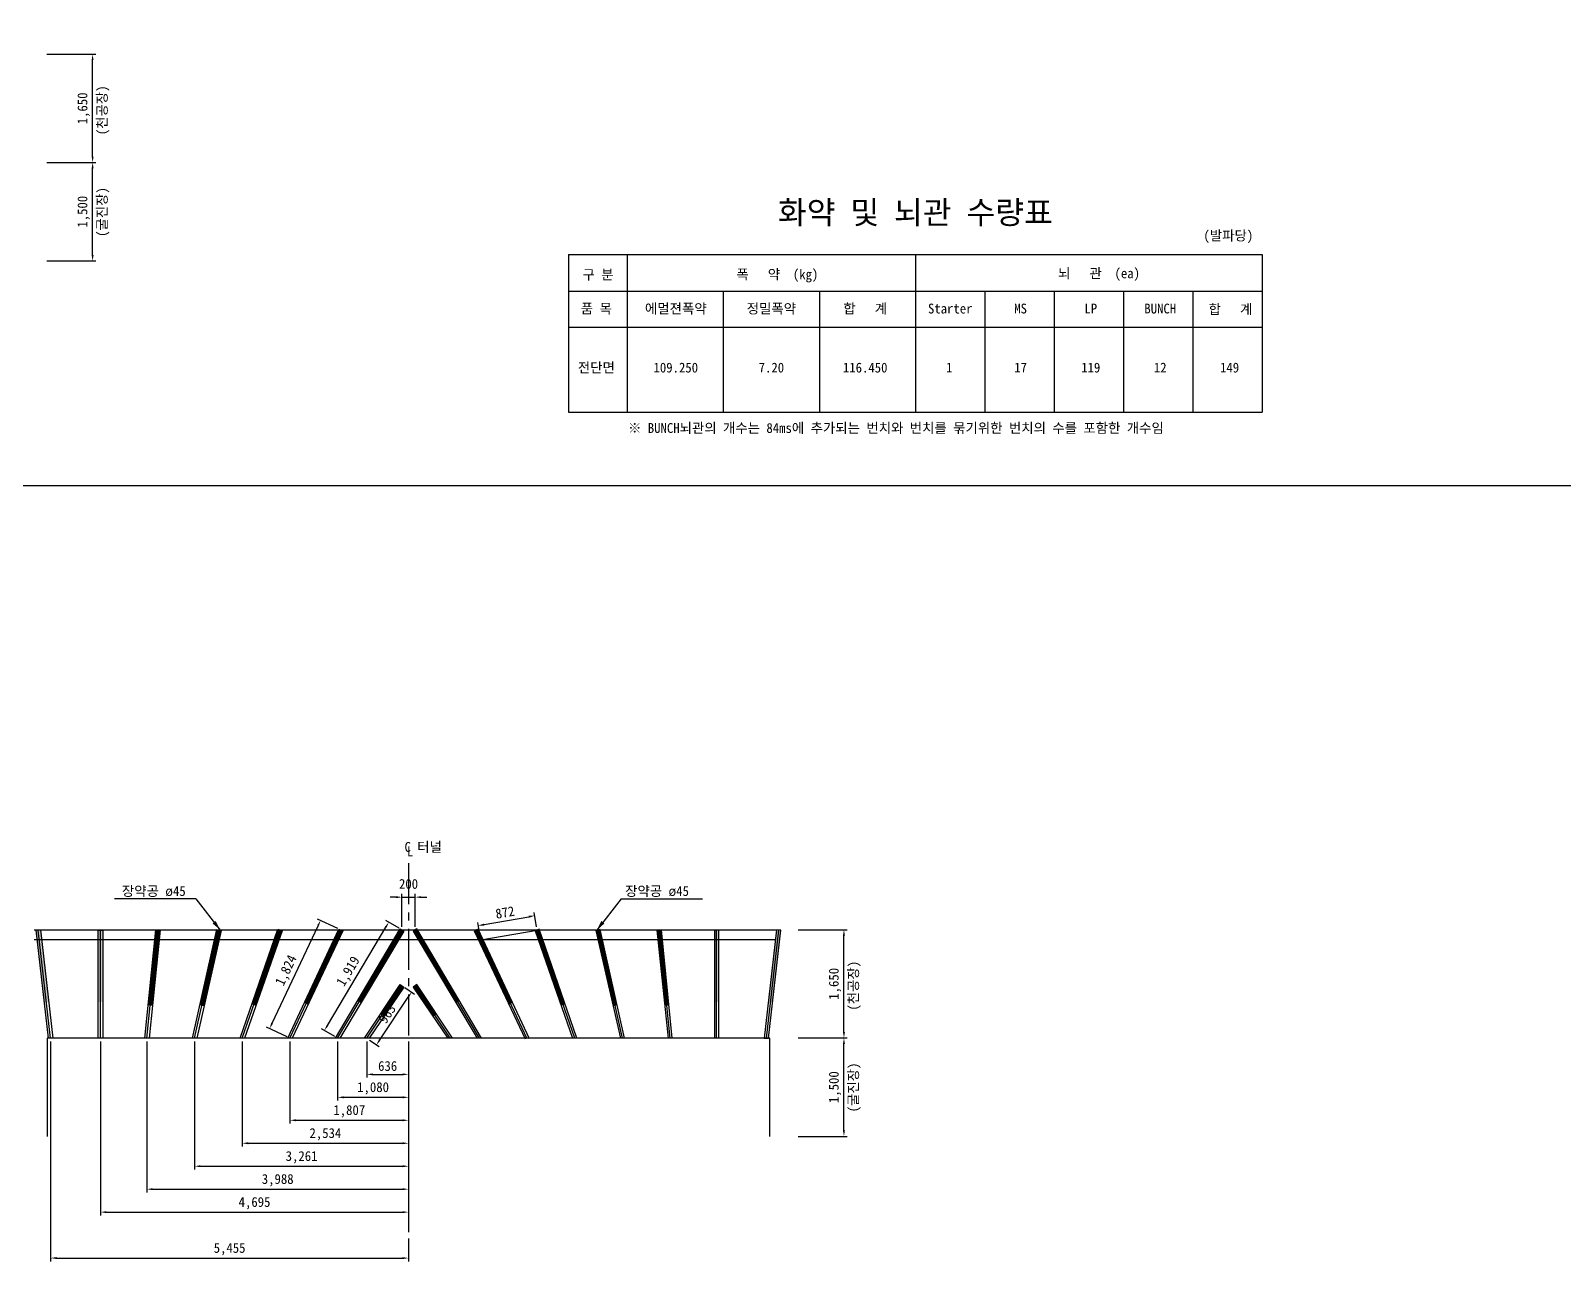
# Model space of a CAD drawing. Header units: millimetres. Extents: x -38550 to 41050, y -8927 to 31237.
# Drawn here: x -22907 to 454, y -8927 to 9831 of the extents above; entities that cross this region are included whole.
import ezdxf
from ezdxf.enums import TextEntityAlignment as Align

# ---------------------------------------------------------------- set-up
doc = ezdxf.new("R2010")
doc.units = ezdxf.units.MM
doc.header["$LTSCALE"] = 500
doc.header["$PDMODE"] = 1
doc.linetypes.add('A-CENTR01', pattern=[2, 1.25, -0.25, 0.25, -0.25])
for name, color, linetype in [('CS-BLST', 4, 'Continuous'), ('CS-BLST-PATT', 1, 'Continuous'), ('CS-BLST-TEX3', 3, 'Continuous'), ('CS-CNTL', 1, 'A-CENTR01'), ('CS-DIML', 1, 'Continuous'), ('CS-DIMS', 1, 'Continuous'), ('CS-EXCV', 3, 'E-DIGLN01'), ('CS-LEAT', 3, 'Continuous'), ('CS-MISC', 2, 'Continuous'), ('CS-TABL-LIN1', 4, 'Continuous'), ('CS-TABL-LIN2', 1, 'Continuous'), ('CS-TABL-TEX1', 6, 'Continuous'), ('CS-TABL-TEX2', 3, 'Continuous'), ('CS-TEX1', 6, 'Continuous'), ('CS-TEXT', 3, 'Continuous'), ('CX-PAPR', 2, 'Continuous')]:
    doc.layers.add(name, color=color, linetype=linetype)
doc.styles.get("Standard").update_dxf_attribs({"font": ''})
doc.styles.add('굴림체', font='')
doc.styles.get('Standard').set_extended_font_data('GulimChe')
doc.styles.get('굴림체').set_extended_font_data('GulimChe')
doc.linetypes.add('E-DIGLN01', pattern='A,0.9,-0.2,[19,kscals.shx,S=0.1,R=180,X=0,Y=0],0.9', length=2)
doc.dimstyles.new('DIM01-50', dxfattribs={"dimscale": 50, "dimtxt": 3, "dimasz": 1.8, "dimexe": 1, "dimexo": 1, "dimgap": 1, "dimtad": 1, "dimdec": 0, "dimzin": 9, "dimdsep": 46, "dimlunit": 6, "dimtxsty": '굴림체', "dimcen": 2.5, "dimclrt": 3, "dimadec": 4, "dimazin": 0, "dimtfac": 1, "dimtdec": 0, "dimtmove": 2, "dimatfit": 3, "dimfxl": 1, "dimtolj": 1, "dimtzin": 0, "dimarcsym": 0})

# ---------------------------------------------------------------- blocks, each defined once
blk = doc.blocks.new('*D66')
at = {"layer": 'CS-DIMS', "color": 0, "lineweight": -2, "transparency": 16777216}
for p, q in [((-11211, -3872), (-10461, -3872)), ((-10511, -5432), (-10511, -3962)), ((-11211, -5522), (-10461, -5522))]:
    blk.add_line(p, q, dxfattribs=at)
at = {"layer": 'CS-DIMS', "color": 0, "transparency": 16777216}
for points in [[(-10526, -3962), (-10496, -3962), (-10511, -3872)], [(-10526, -5432), (-10496, -5432), (-10511, -5522)]]:
    blk.add_solid(points, dxfattribs=at)
at = {"layer": 'Defpoints', "color": 0, "transparency": 16777216}
for p in [(-11261, -3872), (-10511, -3872), (-11261, -5522)]:
    blk.add_point(p, dxfattribs=at)
at = {"layer": 'CS-DIMS', "color": 3, "transparency": 16777216, "insert": (-10647, -4697), "char_height": 150, "attachment_point": 5, "rotation": 90, "style": '굴림체'}
blk.add_mtext('\\A1;1,650', dxfattribs=at)
blk = doc.blocks.new('*D67')
at = {"layer": 'CS-DIMS', "color": 0, "lineweight": -2, "transparency": 16777216}
for p, q in [((-17783, -5577), (-17783, -6127)), ((-17148, -5577), (-17148, -6127)), ((-17693, -6077), (-17238, -6077))]:
    blk.add_line(p, q, dxfattribs=at)
at = {"layer": 'CS-DIMS', "color": 0, "transparency": 16777216}
for points in [[(-17693, -6062), (-17693, -6092), (-17783, -6077)], [(-17238, -6062), (-17238, -6092), (-17148, -6077)]]:
    blk.add_solid(points, dxfattribs=at)
at = {"layer": 'Defpoints', "color": 0, "transparency": 16777216}
for p in [(-17783, -5527), (-17148, -5527), (-17148, -6077)]:
    blk.add_point(p, dxfattribs=at)
at = {"layer": 'CS-DIMS', "color": 3, "transparency": 16777216, "insert": (-17466, -5950), "char_height": 150, "attachment_point": 5, "style": '굴림체'}
blk.add_mtext('\\A1;636', dxfattribs=at)
blk = doc.blocks.new('*D68')
at = {"layer": 'CS-DIMS', "color": 0, "lineweight": -2, "transparency": 16777216}
for p, q in [((-18228, -5577), (-18228, -6477)), ((-17148, -6127), (-17148, -6477)), ((-18138, -6427), (-17238, -6427))]:
    blk.add_line(p, q, dxfattribs=at)
at = {"layer": 'CS-DIMS', "color": 0, "transparency": 16777216}
for points in [[(-18138, -6412), (-18138, -6442), (-18228, -6427)], [(-17238, -6412), (-17238, -6442), (-17148, -6427)]]:
    blk.add_solid(points, dxfattribs=at)
at = {"layer": 'Defpoints', "color": 0, "transparency": 16777216}
for p in [(-18228, -5527), (-17148, -6077), (-17148, -6427)]:
    blk.add_point(p, dxfattribs=at)
at = {"layer": 'CS-DIMS', "color": 3, "transparency": 16777216, "insert": (-17688, -6291), "char_height": 150, "attachment_point": 5, "style": '굴림체'}
blk.add_mtext('\\A1;1,080', dxfattribs=at)
blk = doc.blocks.new('*D69')
at = {"layer": 'CS-DIMS', "color": 0, "lineweight": -2, "transparency": 16777216}
for p, q in [((-18955, -5577), (-18955, -6827)), ((-17148, -6477), (-17148, -6827)), ((-18865, -6777), (-17238, -6777))]:
    blk.add_line(p, q, dxfattribs=at)
at = {"layer": 'CS-DIMS', "color": 0, "transparency": 16777216}
for points in [[(-18865, -6762), (-18865, -6792), (-18955, -6777)], [(-17238, -6762), (-17238, -6792), (-17148, -6777)]]:
    blk.add_solid(points, dxfattribs=at)
at = {"layer": 'Defpoints', "color": 0, "transparency": 16777216}
for p in [(-18955, -5527), (-17148, -6427), (-17148, -6777)]:
    blk.add_point(p, dxfattribs=at)
at = {"layer": 'CS-DIMS', "color": 3, "transparency": 16777216, "insert": (-18051, -6641), "char_height": 150, "attachment_point": 5, "style": '굴림체'}
blk.add_mtext('\\A1;1,807', dxfattribs=at)
blk = doc.blocks.new('*D70')
at = {"layer": 'CS-DIMS', "color": 0, "lineweight": -2, "transparency": 16777216}
for p, q in [((-19682, -5577), (-19682, -7177)), ((-17148, -6827), (-17148, -7177)), ((-19592, -7127), (-17238, -7127))]:
    blk.add_line(p, q, dxfattribs=at)
at = {"layer": 'CS-DIMS', "color": 0, "transparency": 16777216}
for points in [[(-19592, -7112), (-19592, -7142), (-19682, -7127)], [(-17238, -7112), (-17238, -7142), (-17148, -7127)]]:
    blk.add_solid(points, dxfattribs=at)
at = {"layer": 'Defpoints', "color": 0, "transparency": 16777216}
for p in [(-19682, -5527), (-17148, -6777), (-17148, -7127)]:
    blk.add_point(p, dxfattribs=at)
at = {"layer": 'CS-DIMS', "color": 3, "transparency": 16777216, "insert": (-18415, -6991), "char_height": 150, "attachment_point": 5, "style": '굴림체'}
blk.add_mtext('\\A1;2,534', dxfattribs=at)
blk = doc.blocks.new('*D71')
at = {"layer": 'CS-DIMS', "color": 0, "lineweight": -2, "transparency": 16777216}
for p, q in [((-20409, -5577), (-20409, -7527)), ((-17148, -7177), (-17148, -7527)), ((-20319, -7477), (-17238, -7477))]:
    blk.add_line(p, q, dxfattribs=at)
at = {"layer": 'CS-DIMS', "color": 0, "transparency": 16777216}
for points in [[(-20319, -7462), (-20319, -7492), (-20409, -7477)], [(-17238, -7462), (-17238, -7492), (-17148, -7477)]]:
    blk.add_solid(points, dxfattribs=at)
at = {"layer": 'Defpoints', "color": 0, "transparency": 16777216}
for p in [(-20409, -5527), (-17148, -7127), (-17148, -7477)]:
    blk.add_point(p, dxfattribs=at)
at = {"layer": 'CS-DIMS', "color": 3, "transparency": 16777216, "insert": (-18778, -7341), "char_height": 150, "attachment_point": 5, "style": '굴림체'}
blk.add_mtext('\\A1;3,261', dxfattribs=at)
blk = doc.blocks.new('*D72')
at = {"layer": 'CS-DIMS', "color": 0, "lineweight": -2, "transparency": 16777216}
for p, q in [((-21136, -5577), (-21136, -7877)), ((-17148, -7527), (-17148, -7877)), ((-21046, -7827), (-17238, -7827))]:
    blk.add_line(p, q, dxfattribs=at)
at = {"layer": 'CS-DIMS', "color": 0, "transparency": 16777216}
for points in [[(-21046, -7812), (-21046, -7842), (-21136, -7827)], [(-17238, -7812), (-17238, -7842), (-17148, -7827)]]:
    blk.add_solid(points, dxfattribs=at)
at = {"layer": 'Defpoints', "color": 0, "transparency": 16777216}
for p in [(-21136, -5527), (-17148, -7477), (-17148, -7827)]:
    blk.add_point(p, dxfattribs=at)
at = {"layer": 'CS-DIMS', "color": 3, "transparency": 16777216, "insert": (-19142, -7691), "char_height": 150, "attachment_point": 5, "style": '굴림체'}
blk.add_mtext('\\A1;3,988', dxfattribs=at)
blk = doc.blocks.new('*D73')
at = {"layer": 'CS-DIMS', "color": 0, "lineweight": -2, "transparency": 16777216}
for p, q in [((-21843, -5577), (-21843, -8227)), ((-17148, -7877), (-17148, -8227)), ((-21753, -8177), (-17238, -8177))]:
    blk.add_line(p, q, dxfattribs=at)
at = {"layer": 'CS-DIMS', "color": 0, "transparency": 16777216}
for points in [[(-21753, -8162), (-21753, -8192), (-21843, -8177)], [(-17238, -8162), (-17238, -8192), (-17148, -8177)]]:
    blk.add_solid(points, dxfattribs=at)
at = {"layer": 'Defpoints', "color": 0, "transparency": 16777216}
for p in [(-21843, -5527), (-17148, -7827), (-17148, -8177)]:
    blk.add_point(p, dxfattribs=at)
at = {"layer": 'CS-DIMS', "color": 3, "transparency": 16777216, "insert": (-19495, -8041), "char_height": 150, "attachment_point": 5, "style": '굴림체'}
blk.add_mtext('\\A1;4,695', dxfattribs=at)
blk = doc.blocks.new('*D74')
at = {"layer": 'CS-DIMS', "color": 0, "lineweight": -2, "transparency": 16777216}
for p, q in [((-22603, -5577), (-22603, -8927)), ((-17148, -8577), (-17148, -8927)), ((-22513, -8877), (-17238, -8877))]:
    blk.add_line(p, q, dxfattribs=at)
at = {"layer": 'CS-DIMS', "color": 0, "transparency": 16777216}
for points in [[(-22513, -8862), (-22513, -8892), (-22603, -8877)], [(-17238, -8862), (-17238, -8892), (-17148, -8877)]]:
    blk.add_solid(points, dxfattribs=at)
at = {"layer": 'Defpoints', "color": 0, "transparency": 16777216}
for p in [(-22603, -5527), (-17148, -8527), (-17148, -8877)]:
    blk.add_point(p, dxfattribs=at)
at = {"layer": 'CS-DIMS', "color": 3, "transparency": 16777216, "insert": (-19875, -8741), "char_height": 150, "attachment_point": 5, "style": '굴림체'}
blk.add_mtext('\\A1;5,455', dxfattribs=at)
blk = doc.blocks.new('*D75')
at = {"layer": 'CS-DIMS', "color": 0, "lineweight": -2, "transparency": 16777216}
for p, q in [((-11211, -5522), (-10461, -5522)), ((-10511, -6932), (-10511, -5612)), ((-11211, -7022), (-10461, -7022))]:
    blk.add_line(p, q, dxfattribs=at)
at = {"layer": 'CS-DIMS', "color": 0, "transparency": 16777216}
for points in [[(-10526, -5612), (-10496, -5612), (-10511, -5522)], [(-10526, -6932), (-10496, -6932), (-10511, -7022)]]:
    blk.add_solid(points, dxfattribs=at)
at = {"layer": 'Defpoints', "color": 0, "transparency": 16777216}
for p in [(-11261, -5522), (-10511, -5522), (-11261, -7022)]:
    blk.add_point(p, dxfattribs=at)
at = {"layer": 'CS-DIMS', "color": 3, "transparency": 16777216, "insert": (-10647, -6272), "char_height": 150, "attachment_point": 5, "rotation": 90, "style": '굴림체'}
blk.add_mtext('\\A1;1,500', dxfattribs=at)
blk = doc.blocks.new('*D76')
at = {"layer": 'CS-DIMS', "color": 0, "lineweight": -2, "transparency": 16777216}
for p, q in [((-17338, -3376), (-17428, -3376)), ((-17248, -3827), (-17248, -3326)), ((-17248, -3376), (-17048, -3376)), ((-17048, -3827), (-17048, -3326)), ((-16958, -3376), (-16868, -3376))]:
    blk.add_line(p, q, dxfattribs=at)
at = {"layer": 'CS-DIMS', "color": 0, "transparency": 16777216}
for points in [[(-17338, -3361), (-17338, -3391), (-17248, -3376)], [(-16958, -3361), (-16958, -3391), (-17048, -3376)]]:
    blk.add_solid(points, dxfattribs=at)
at = {"layer": 'Defpoints', "color": 0, "transparency": 16777216}
for p in [(-17048, -3376), (-17248, -3877), (-17048, -3877)]:
    blk.add_point(p, dxfattribs=at)
at = {"layer": 'CS-DIMS', "color": 3, "transparency": 16777216, "insert": (-17148, -3175), "char_height": 150, "attachment_point": 5, "style": '굴림체'}
blk.add_mtext('\\A1;200', dxfattribs=at)
blk = doc.blocks.new('*D77')
at = {"layer": 'CS-MISC', "color": 0, "lineweight": -2, "transparency": 16777216}
for p, q in [((-17587, -5550), (-17151, -4900)), ((-17206, -4755), (-17059, -4853)), ((-17742, -5555), (-17595, -5653))]:
    blk.add_line(p, q, dxfattribs=at)
at = {"layer": 'CS-MISC', "color": 0, "transparency": 16777216}
for points in [[(-17164, -4892), (-17139, -4908), (-17101, -4825)], [(-17599, -5542), (-17574, -5559), (-17637, -5625)]]:
    blk.add_solid(points, dxfattribs=at)
at = {"layer": 'Defpoints', "color": 0, "transparency": 16777216}
for p in [(-17248, -4727), (-17101, -4825), (-17783, -5527)]:
    blk.add_point(p, dxfattribs=at)
at = {"layer": 'CS-MISC', "color": 3, "transparency": 16777216, "insert": (-17474, -5155), "char_height": 150, "attachment_point": 5, "rotation": 56.1995, "style": '굴림체'}
blk.add_mtext('\\A1;963', dxfattribs=at)
blk = doc.blocks.new('*D78')
at = {"layer": 'CS-MISC', "color": 0, "lineweight": -2, "transparency": 16777216}
for p, q in [((-17291, -3851), (-17492, -3732)), ((-18383, -5330), (-17495, -3835)), ((-18271, -5501), (-18472, -5382))]:
    blk.add_line(p, q, dxfattribs=at)
at = {"layer": 'CS-MISC', "color": 0, "transparency": 16777216}
for points in [[(-17508, -3827), (-17482, -3842), (-17449, -3757)], [(-18396, -5322), (-18370, -5338), (-18429, -5407)]]:
    blk.add_solid(points, dxfattribs=at)
at = {"layer": 'Defpoints', "color": 0, "transparency": 16777216}
for p in [(-17449, -3757), (-17248, -3877), (-18228, -5527)]:
    blk.add_point(p, dxfattribs=at)
at = {"layer": 'CS-MISC', "color": 3, "transparency": 16777216, "insert": (-18056, -4513), "char_height": 150, "attachment_point": 5, "rotation": 59.2912, "style": '굴림체'}
blk.add_mtext('\\A1;1,919', dxfattribs=at)
blk = doc.blocks.new('*D79')
at = {"layer": 'CS-MISC', "color": 0, "lineweight": -2, "transparency": 16777216}
for p, q in [((-18223, -3856), (-18534, -3709)), ((-19228, -5299), (-18527, -3812)), ((-19000, -5506), (-19311, -5359))]:
    blk.add_line(p, q, dxfattribs=at)
at = {"layer": 'CS-MISC', "color": 0, "transparency": 16777216}
for points in [[(-18541, -3806), (-18514, -3818), (-18489, -3730)], [(-19241, -5293), (-19214, -5305), (-19266, -5380)]]:
    blk.add_solid(points, dxfattribs=at)
at = {"layer": 'Defpoints', "color": 0, "transparency": 16777216}
for p in [(-18489, -3730), (-18178, -3877), (-18955, -5527)]:
    blk.add_point(p, dxfattribs=at)
at = {"layer": 'CS-MISC', "color": 3, "transparency": 16777216, "insert": (-19001, -4497), "char_height": 150, "attachment_point": 5, "rotation": 64.7797, "style": '굴림체'}
blk.add_mtext('\\A1;1,824', dxfattribs=at)
blk = doc.blocks.new('*D80')
at = {"layer": 'CS-MISC', "color": 0, "lineweight": -2, "transparency": 16777216}
for p, q in [((-15996, -3794), (-15315, -3675)), ((-15197, -3828), (-15235, -3610)), ((-16056, -3978), (-16094, -3760))]:
    blk.add_line(p, q, dxfattribs=at)
at = {"layer": 'CS-MISC', "color": 0, "transparency": 16777216}
for points in [[(-15318, -3660), (-15312, -3690), (-15226, -3659)], [(-15999, -3779), (-15994, -3809), (-16085, -3809)]]:
    blk.add_solid(points, dxfattribs=at)
at = {"layer": 'Defpoints', "color": 0, "transparency": 16777216}
for p in [(-15226, -3659), (-15188, -3877), (-16047, -4027)]:
    blk.add_point(p, dxfattribs=at)
at = {"layer": 'CS-MISC', "color": 3, "transparency": 16777216, "insert": (-15678, -3609), "char_height": 150, "attachment_point": 5, "rotation": 9.9068, "style": '굴림체'}
blk.add_mtext('\\A1;872', dxfattribs=at)
blk = doc.blocks.new('*D107')
at = {"layer": 'CS-DIMS', "color": 0, "lineweight": -2, "transparency": 16777216}
for p, q in [((-22663, 9471), (-21913, 9471)), ((-21963, 7911), (-21963, 9381)), ((-22663, 7821), (-21913, 7821))]:
    blk.add_line(p, q, dxfattribs=at)
at = {"layer": 'CS-DIMS', "color": 0, "transparency": 16777216}
for points in [[(-21978, 9381), (-21948, 9381), (-21963, 9471)], [(-21978, 7911), (-21948, 7911), (-21963, 7821)]]:
    blk.add_solid(points, dxfattribs=at)
at = {"layer": 'Defpoints', "color": 0, "transparency": 16777216}
for p in [(-22713, 9471), (-21963, 9471), (-22713, 7821)]:
    blk.add_point(p, dxfattribs=at)
at = {"layer": 'CS-DIMS', "color": 3, "transparency": 16777216, "insert": (-22099, 8646), "char_height": 150, "attachment_point": 5, "rotation": 90, "style": '굴림체'}
blk.add_mtext('\\A1;1,650', dxfattribs=at)
blk = doc.blocks.new('*D116')
at = {"layer": 'CS-DIMS', "color": 0, "lineweight": -2, "transparency": 16777216}
for p, q in [((-22663, 7821), (-21913, 7821)), ((-21963, 6411), (-21963, 7731)), ((-22663, 6321), (-21913, 6321))]:
    blk.add_line(p, q, dxfattribs=at)
at = {"layer": 'CS-DIMS', "color": 0, "transparency": 16777216}
for points in [[(-21978, 7731), (-21948, 7731), (-21963, 7821)], [(-21978, 6411), (-21948, 6411), (-21963, 6321)]]:
    blk.add_solid(points, dxfattribs=at)
at = {"layer": 'Defpoints', "color": 0, "transparency": 16777216}
for p in [(-22713, 7821), (-21963, 7821), (-22713, 6321)]:
    blk.add_point(p, dxfattribs=at)
at = {"layer": 'CS-DIMS', "color": 3, "transparency": 16777216, "insert": (-22099, 7071), "char_height": 150, "attachment_point": 5, "rotation": 90, "style": '굴림체'}
blk.add_mtext('\\A1;1,500', dxfattribs=at)

msp = doc.modelspace()

# ---------------------------------------------------------------- linework, layer by layer
at = {"layer": 'CS-BLST'}
for p, q in [((-22602.9, -5526.8), (-22790.9, -3876.8)), ((-21842.8, -5526.8), (-21842.8, -3876.8)), ((-21135.6, -5526.8), (-20967.9, -3876.8)), ((-20408.7, -5526.8), (-20037.9, -3876.9)), ((-19681.9, -5526.8), (-19107.9, -3876.9)), ((-18955, -5526.8), (-18177.9, -3876.9)), ((-18228.1, -5526.8), (-17247.8, -3876.8)), ((-16067.5, -5526.8), (-17047.8, -3876.8)), ((-15337.4, -5533.7), (-16117.8, -3876.9)), ((-14613.8, -5526.8), (-15187.8, -3876.9)), ((-13887, -5526.8), (-14257.8, -3876.9)), ((-13160.1, -5526.8), (-13327.8, -3876.8)), ((-12452.9, -5526.8), (-12452.9, -3876.8)), ((-11692.8, -5526.8), (-11504.8, -3876.8)), ((-17783.4, -5526.8), (-17247.8, -4726.8)), ((-16512.3, -5526.8), (-17047.8, -4726.8))]:
    msp.add_line(p, q, dxfattribs=at)
for points in [[(-22757.3, -3873), (-22568.9, -5526.8), (-22636.8, -5526.8), (-22824.4, -3880.6)], [(-11538.3, -3873), (-11726.8, -5526.8), (-11658.8, -5526.8), (-11471.3, -3880.6)]]:
    msp.add_lwpolyline(points, close=True, dxfattribs=at)
for points in [[(-21876.5, -5526.8), (-21876.5, -3876.8), (-21809, -3876.8), (-21809, -5526.8)], [(-21167.8, -5526.8), (-21001.5, -3873.3), (-20934.3, -3880.2), (-21103.3, -5526.8)], [(-20441, -5526.8), (-20070.8, -3869.5), (-20004.6, -3883.9), (-20376.5, -5526.8)], [(-19714.4, -5526.8), (-19139.9, -3865.5), (-19076, -3887.8), (-19649.3, -5526.8)], [(-18988.1, -5526.8), (-18208.5, -3862.7), (-18146.7, -3890.9), (-18921.9, -5526.8)], [(-18261.9, -5526.8), (-17276.2, -3860), (-17217.9, -3894.9), (-18194.4, -5526.8)], [(-16033.8, -5526.8), (-17019.4, -3860), (-17077.8, -3894.9), (-16101.3, -5526.8)], [(-15304.2, -5534), (-16087.1, -3862.7), (-16148.9, -3890.9), (-15370.6, -5533.4)], [(-14581.3, -5526.8), (-15155.8, -3865.5), (-15219.7, -3887.8), (-14646.4, -5526.8)], [(-13854.7, -5526.8), (-14224.9, -3869.5), (-14291.1, -3883.9), (-13919.2, -5526.8)], [(-13127.8, -5526.8), (-13294.2, -3873.3), (-13361.3, -3880.2), (-13192.3, -5526.8)], [(-12419.2, -5526.8), (-12419.2, -3876.8), (-12486.7, -3876.8), (-12486.7, -5526.8)], [(-17817.7, -5526.8), (-17276.1, -4706.9), (-17219.9, -4746.2), (-17749.1, -5526.8)], [(-16478, -5526.8), (-17019.6, -4706.9), (-17075.7, -4746.2), (-16546.5, -5526.8)]]:
    msp.add_lwpolyline(points, dxfattribs=at)
at = {"layer": 'CS-BLST-PATT', "const_width": 67.5}
for points in [[(-20967.9, -3876.8), (-21085, -5028.8)], [(-20037.9, -3876.9), (-20297.2, -5030.6)], [(-19107.9, -3876.9), (-19505.7, -5020.5)], [(-18177.9, -3876.9), (-18707.4, -5001.1)], [(-17247.8, -3876.8), (-17900.4, -4975.2)], [(-17047.8, -3876.8), (-16395.3, -4975.2)], [(-16117.8, -3876.9), (-15588.3, -5001.1)], [(-15187.8, -3876.9), (-14789.9, -5020.5)], [(-14257.8, -3876.9), (-13998.5, -5030.6)], [(-13327.8, -3876.8), (-13210.7, -5028.8)], [(-17247.8, -4726.8), (-17550.7, -5179.2)], [(-17047.8, -4726.8), (-16745, -5179.2)]]:
    msp.add_lwpolyline(points, dxfattribs=at)
at = {"layer": 'CS-BLST-PATT'}
for points in [[(-22824.4, -3880.6), (-22757.3, -3873), (-22698.4, -4986.4), (-22631.3, -4978.7)], [(-21876.5, -3876.8), (-21809, -3876.8), (-21876.5, -4975.2), (-21809, -4975.2)], [(-12419.2, -3876.8), (-12486.7, -3876.8), (-12419.2, -4975.2), (-12486.7, -4975.2)], [(-11471.3, -3880.6), (-11538.3, -3873), (-11597.3, -4986.4), (-11664.3, -4978.7)]]:
    msp.add_solid(points, dxfattribs=at)
at = {"layer": 'CS-CNTL'}
msp.add_line((-17147.8, -2858.7), (-17147.8, -8876.8), dxfattribs=at)
at = {"layer": 'CS-DIML'}
for p, q in [((-20387.8, -3403.1), (-21630.1, -3403.1)), ((-20387.8, -3403.1), (-20018.4, -3876.9)), ((-13907.9, -3403.1), (-14277.3, -3876.9)), ((-13907.9, -3403.1), (-12665.6, -3403.1))]:
    msp.add_line(p, q, dxfattribs=at)
for points in [[(-20018.4, -3876.9), (-20134.3, -3777.1), (-20086.9, -3740.2)], [(-14277.3, -3876.9), (-14161.4, -3777.1), (-14208.7, -3740.2)]]:
    msp.add_solid(points, dxfattribs=at)
at = {"layer": 'CS-EXCV'}
for p, q in [((-11551, -3876.8), (-22851.6, -3876.8)), ((-11551, -4026.8), (-22851.6, -4026.8)), ((-11641.2, -5526.8), (-22654.5, -5526.8)), ((-22654.5, -5526.8), (-22654.5, -7021.8)), ((-11641.2, -7021.8), (-11641.2, -5526.8))]:
    msp.add_line(p, q, dxfattribs=at)
at = {"layer": 'CS-MISC'}
msp.add_line((-16047.2, -4026.8), (-15188.3, -3876.8), dxfattribs=at)
at = {"layer": 'CS-TABL-LIN1'}
for p, q in [((-14709, 6416.4), (-4134.5, 6416.4)), ((-14709, 5309.4), (-4134.5, 5309.4)), ((-14709, 4016.4), (-4134.5, 4016.4))]:
    msp.add_line(p, q, dxfattribs=at)
for points in [[(-14709, 6416.4), (-14709, 4016.4)], [(-13814, 6416.4), (-13814, 4016.4)], [(-4134.5, 6416.4), (-4134.5, 4016.4)]]:
    msp.add_lwpolyline(points, dxfattribs=at)
at = {"layer": 'CS-TABL-LIN2'}
msp.add_line((-14709, 5862.2), (-4134.5, 5862.2), dxfattribs=at)
for points in [[(-9421.5, 6416.4), (-9421.5, 4016.4)], [(-12350, 5862.2), (-12350, 4016.4)], [(-10886, 5862.2), (-10886, 4016.4)], [(-8364, 5862.2), (-8364, 4016.4)], [(-7306.5, 5862.2), (-7306.5, 4016.4)], [(-6249, 5862.2), (-6249, 4016.4)], [(-5191.5, 5862.2), (-5191.5, 4016.4)]]:
    msp.add_lwpolyline(points, dxfattribs=at)
at = {"layer": 'CX-PAPR'}
msp.add_lwpolyline([(-38550, 2900), (1250, 2900), (1250, 28700), (-38550, 28700)], close=True, dxfattribs=at)

# ---------------------------------------------------------------- texts
at = {"layer": 'CS-BLST-TEX3', "char_height": 150, "width": 10.273, "attachment_point": 5, "rotation": 90, "style": '굴림체'}
for s, insert in [('\\A1;(천공장)', (-21801, 8616.6)), ('\\A1;(굴진장)', (-21801, 7066.1)), ('\\A1;(천공장)', (-10348.9, -4726.2)), ('\\A1;(굴진장)', (-10348.9, -6276.8))]:
    msp.add_mtext(s, dxfattribs=dict(at, insert=insert))
at = {"layer": 'CS-LEAT', "style": '굴림체'}
for p in [(-21517.3, -3357.6), (-13846.5, -3357.6)]:
    msp.add_text('장약공 ø45', height=150, dxfattribs=at).set_placement(p)
at = {"layer": 'CS-TABL-TEX1'}
for s, p in [('구 분', (-14259.5, 6037.6)), ('폭   약  (kg)', (-11526.6, 6042)), ('뇌   관  (ea)', (-6623.4, 6057.4)), ('품 목', (-14285.1, 5520.2)), ('에멀젼폭약', (-13074.2, 5520.2)), ('정밀폭약', (-11617.2, 5520.2)), ('합   계', (-10187.3, 5520.2)), ('Starter', (-8891.2, 5520.2)), ('MS', (-7818.7, 5520.2)), ('LP', (-6749, 5520.2)), ('BUNCH', (-5690.3, 5520.2)), ('합   계', (-4619.6, 5510.3)), ('전단면', (-14285.1, 4620.5))]:
    msp.add_text(s, height=150, dxfattribs=at).set_placement(p, align=Align.CENTER)
at = {"layer": 'CS-TABL-TEX2', "style": '굴림체'}
msp.add_text('(발파당)', height=150, dxfattribs=at).set_placement((-4651.9, 6707.8), align=Align.MIDDLE_CENTER)
for s, p in [('109.250', (-13074.2, 4620.5)), ('7.20', (-11617.2, 4620.5)), ('116.450', (-10187.3, 4620.5)), ('1', (-8906.4, 4620.5)), ('17', (-7818.7, 4620.5)), ('119', (-6749, 4620.5)), ('12', (-5690.3, 4620.5)), ('149', (-4633.3, 4620.5)), ('※ BUNCH뇌관의 개수는 84ms에 추가되는 번치와 번치를 묶기위한 번치의 수를 포함한 개수임 ', (-9670.4, 3699.6))]:
    msp.add_text(s, height=150, dxfattribs=at).set_placement(p, align=Align.CENTER)
at = {"layer": 'CS-TEX1', "style": '굴림체'}
msp.add_text('화약 및 뇌관 수량표', height=350, dxfattribs=at).set_placement((-9421.8, 7064.1), align=Align.MIDDLE)
at = {"layer": 'CS-TEXT', "style": '굴림체'}
for s, p in [('C 터널', (-17209.2, -2686.1)), ('L', (-17171.8, -2753.6))]:
    msp.add_text(s, height=150, dxfattribs=at).set_placement(p)

# ---------------------------------------------------------------- dimensions: what is measured, and where the dimension line sits
at = {"layer": 'CS-DIMS'}
for base, p1, p2, picture, middle in [((-21962.9, 9471.1), (-22712.9, 7821.1), (-22712.9, 9471.1), '*D107', (-22099.1, 8646.1)), ((-21962.9, 7821.1), (-22712.9, 6321), (-22712.9, 7821.1), '*D116', (-22099.1, 7071.1)), ((-10510.8, -3871.7), (-11260.8, -5521.7), (-11260.8, -3871.7), '*D66', (-10646.9, -4696.7)), ((-10510.8, -5521.7), (-11260.8, -7021.8), (-11260.8, -5521.7), '*D75', (-10646.9, -6271.8))]:
    dim = msp.add_linear_dim(base=base, p1=p1, p2=p2, angle=90, dimstyle='DIM01-50', dxfattribs=at)
    dim.commit()
    dim.dimension.update_dxf_attribs({"geometry": picture, "text_midpoint": middle})
dim = msp.add_linear_dim(base=(-17047.8, -3376.5), p1=(-17247.9, -3876.9), p2=(-17047.8, -3876.8), text='200', dimstyle='DIM01-50', dxfattribs=at)
dim.commit()
dim.dimension.update_dxf_attribs({"geometry": '*D76', "text_midpoint": (-17147.9, -3174.8)})
for base, p1, p2, picture, middle in [((-17147.8, -8876.8), (-22602.9, -5526.8), (-17147.8, -8526.8), '*D74', (-19875.4, -8740.6)), ((-17147.8, -8176.8), (-21842.8, -5526.8), (-17147.8, -7826.8), '*D73', (-19495.3, -8040.6)), ((-17147.8, -7826.8), (-21135.6, -5526.8), (-17147.8, -7476.8), '*D72', (-19141.7, -7690.7)), ((-17147.8, -7476.8), (-20408.7, -5526.8), (-17147.8, -7126.8), '*D71', (-18778.3, -7340.6)), ((-17147.8, -7126.8), (-19681.9, -5526.8), (-17147.8, -6776.8), '*D70', (-18414.8, -6990.6)), ((-17147.8, -6776.8), (-18955, -5526.8), (-17147.8, -6426.8), '*D69', (-18051.4, -6640.6)), ((-17147.8, -6426.8), (-18228.1, -5526.8), (-17147.8, -6076.8), '*D68', (-17688, -6290.6)), ((-17147.8, -6076.8), (-17783.4, -5526.8), (-17147.8, -5526.8), '*D67', (-17465.6, -5950.1))]:
    dim = msp.add_linear_dim(base=base, p1=p1, p2=p2, dimstyle='DIM01-50', dxfattribs=at)
    dim.commit()
    dim.dimension.update_dxf_attribs({"geometry": picture, "text_midpoint": middle})
at = {"layer": 'CS-MISC'}
for p1, p2, distance, picture, middle in [((-16047.2, -4026.8), (-15188.3, -3876.8), 220.7, '*D80', (-15677.5, -3609.4)), ((-18955, -5526.8), (-18177.9, -3876.9), 343.7, '*D79', (-19000.6, -4497.4)), ((-18228.1, -5526.8), (-17248.1, -3876.8), 233.8, '*D78', (-18056.2, -4512.9)), ((-17783.4, -5526.8), (-17247.8, -4726.8), -176.7, '*D77', (-17474.1, -5154.6))]:
    dim = msp.add_aligned_dim(p1=p1, p2=p2, distance=distance, dimstyle='DIM01-50', dxfattribs=at)
    dim.commit()
    dim.dimension.update_dxf_attribs({"geometry": picture, "text_midpoint": middle})

doc.saveas('drawing.dxf')
